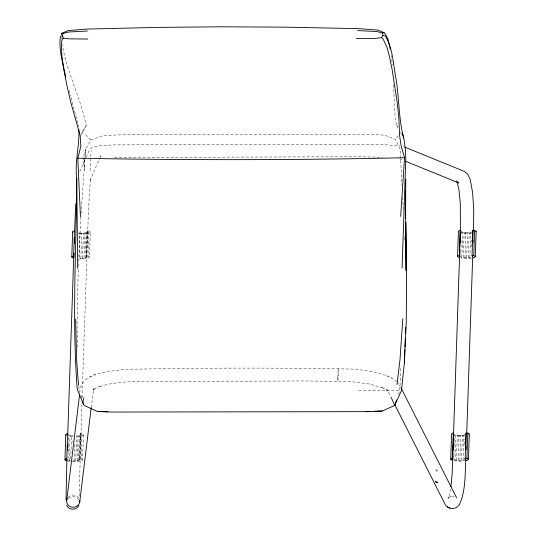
<?xml version="1.0" encoding="UTF-8"?>
<svg xmlns="http://www.w3.org/2000/svg" width="536" height="536" viewBox="0 0 536 536"><rect width="100%" height="100%" fill="white"/><g stroke="black" fill="none" stroke-linecap="round" stroke-linejoin="round"><path stroke-width="0.4" stroke-dasharray="2.68 2.01" d="M79.12 496.135L81.861 404.526M72.333 461.054L77.224 460.839L79.824 459.774L80.279 433.718L82.001 433.711L83.516 434.683L82.537 460.364L78.805 461.556L72.146 461.757M78.363 232.959L80.018 233.113L79.174 258.285L82.564 258.258L85.304 257.789L86.665 257.005L87.12 230.949L88.842 230.942L90.356 231.914L89.378 257.595L85.646 258.788L78.986 258.989M68.521 444.867L68.856 435.118L71.529 435.728L70.678 460.9L68.005 460.29L68.253 452.987M68.28 452.17L68.494 445.677M69.198 460.638L70.049 435.467M72.963 442.381L73.017 440.76M74.055 461.101L74.658 443.238M80.896 258.332L81.74 233.16L87.04 232.256L87.536 231.391L87.12 230.949L86.189 257.427M75.723 461.027L76.574 435.855L80.199 435.024L80.702 434.16L80.279 433.718L79.348 460.196M82.564 258.258L83.408 233.086M77.224 460.839L78.075 435.668M84.065 258.071L84.916 232.905M78.464 460.558L79.315 435.386M85.304 257.789L86.155 232.617M79.824 459.774L80.702 434.16M86.665 257.005L87.536 231.391M82.082 397.839L88.273 215.646L89.566 190.005L90.658 178.522L90.182 180.109L99.81 158.1M82.671 459.855L81.15 458.883L82.001 433.711M89.512 257.086L87.991 256.114L88.842 230.942M453.932 455.64L454.126 449.952M454.26 445.892L454.401 441.838M454.428 441.021L454.642 434.529L453.811 434.12M460.967 247.183L461.154 241.501M461.429 233.381L461.483 231.76L460.652 231.351M464.31 458.34L464.256 459.962L463.017 460.25L459.848 460.504L454.99 460.042L455.841 434.87L454.642 434.529M471.097 257.2L466.682 257.736L461.831 257.273L462.682 232.101L461.483 231.76M456.471 460.303L457.315 435.132L455.841 434.87M463.312 257.535L464.156 232.363L462.682 232.101M458.126 460.464L458.97 435.292L457.315 435.132M464.967 257.695L465.811 232.524L464.156 232.363M459.848 460.504L460.692 435.333L465.107 434.797M466.682 257.736L467.533 232.564L471.948 232.028M461.516 460.431L462.36 435.266M468.357 257.662L469.201 232.497M463.017 460.25L463.868 435.078M469.858 257.481L470.709 232.309M464.779 444.538L464.967 438.857M471.452 246.64L471.673 240.148M398.456 394.369L399.782 390.422L400.794 366.296M78.243 269.554L77.077 323.798L77.311 349.325M78.39 266.258L80.795 217.723M90.068 170.716L91.113 150.951M81.07 213.616L85.606 149.41L90.932 139.983L103.039 135.575L126.067 134.603L363.756 134.234L384.714 135.139L395.508 139.514L400.097 148.928L401.98 185.242M79.844 392.526C80.413 371.622 109.136 371.877 123.97 369.418C200.002 367.783 276.14 367.669 352.172 369.07C364.413 370.095 376.902 371.582 388.298 376.419M91.18 407.762L93.639 388.66L93.123 390.161L94.222 388.553L93.324 389.84L95.214 388.258L94.028 389.223L100.125 386.262L98.899 386.771L107.857 384.279L118.878 382.523L131.206 381.625L305.105 380.949L350.785 381.619L368.661 383.883L382.59 387.803L381.404 387.247L387.227 390.396L386.128 389.391L387.87 391.025L387.079 389.706L390.724 396.647M450.595 488.959L449.603 494.192L448.002 498.648L448.779 497.24L447.962 498.313L450.568 496.249L449.784 496.557L451.426 496.075L454.769 496.39M90.356 231.914L89.499 232.892L86.497 233.616L78.363 233.689M83.516 434.683L83.388 435.192L81.385 436.07L75.308 436.652M79.777 171.533L85.76 157.859M86.088 157.102L89.633 149.598L92.708 147.192L100.601 145.665L113.82 144.881L359.314 144.177L384.098 144.673L400.024 145.906M100.145 157.343L100.808 155.822L98.993 158.033M81.117 134.965L86.209 125.826C80.936 98.095 66.799 72.728 62.357 44.716M398.141 135.688L395.508 139.514M436.264 471.432L437.624 470.253M86.209 125.826L81.057 133.223L82.638 132.439M68.306 498.52C71.375 495.244 77.559 496.356 79.087 500.658L78.96 500.329M90.182 376.875L91.515 376.319M94.148 375.213L95.374 374.704M466.327 460.645L460.25 461.228L453.791 460.665M471.593 233.086L465.623 233.227L461.483 232.725M471.439 258.191L467.091 258.459L460.632 257.896M464.759 435.855L458.783 435.996L454.642 435.493M114.57 157.45L358.812 156.76L382.677 157.242M358.671 390.617L399.782 390.422M87.991 256.114L86.269 256.121L86.691 256.563M81.15 458.883L79.428 458.89L79.851 459.332M465.811 232.524L467.533 232.564M80.018 233.113L81.74 233.16M458.97 435.292L460.692 435.333M437.517 470.038L435.601 469.985L437.523 470.038L437.704 470.541M72.99 436.585L67.302 435.688M71.529 435.728L73.184 435.882M67.998 461.262L69.941 461.57M461.831 257.273L459.801 256.523M453.798 459.7L454.99 460.042M403.655 146.717L404.821 147.125M399.461 158.777L403.307 160.344M390.824 377.599L396.184 381.089M387.119 375.863L392.111 378.202M67.168 459.881L68.005 460.29M396.72 381.585L398.322 383.086L400.265 386.389M90.932 139.983L84.856 133.833M393.498 84.775L395.22 118.65L396.647 125.35L398.235 127.112M396.647 125.35L397.812 127.454M400.539 132.365L402.094 135.173M456.216 180.297L456.987 181.697M81.023 395.494L81.934 397.725M70.993 97.686L78.591 126.55M69.111 90.571L70.571 96.085M391.159 55.449L391.535 57.841M391.789 59.436L392.292 65.137M78.886 386.148L79.207 391.039M402.677 197.523L403.347 209.837M404.6 237.153L404.687 239.666M61.459 37.667L61.493 39.108M78.638 497.549A6.646 6.218 -8.9 0 0 71.007 495.405L69.479 496.155A6.466 6.05 -8.9 0 0 68.213 497.247M337.66 377.056L337.874 381.203L338.437 374.383L338.256 368.621L337.66 377.056M84.809 160.096L84.326 169.55L83.047 158.301L85.606 149.41L84.809 160.096"/><path stroke-width="0.8" d="M405.752 179.131L405.591 218.065L405.484 202.186M78.886 129.732C79.576 145.919 74.631 161.852 76.728 178.186C76.407 248.034 71.938 318.049 77.117 387.796L77.472 389.739L83.495 404.479L84.507 405.625L97.391 411.447L110.416 412.043L368.031 411.648L382.322 411.012L394.737 405.417L401.477 390.543L404.298 363.643L404.841 349.64M465.791 449.65L466.072 433.122L467.794 433.115L469.308 434.093L468.464 459.265L467.6 460.243L466.327 460.645M472.705 242.748L472.913 230.353L473.328 230.795M66.451 460.86L64.936 459.881L65.787 434.709L66.645 433.731L67.63 433.825L66.752 459.446L67.168 459.881M73.291 258.091L71.777 257.113L72.628 231.941L73.486 230.962L74.464 231.056L73.586 256.677L74.008 257.113L74.142 253.059M66.886 459.834L66.015 499.974M67.73 434.743L73.74 256.583M74.584 231.492L75.697 203.66M67.496 450.14L67.69 444.458M74.471 243.31L74.665 237.629M452.243 460.263L450.729 459.292L451.58 434.12L452.438 433.142L453.416 433.235L452.538 458.85L452.96 459.292L453.067 456.042M459.084 257.494L457.57 256.523L458.421 231.351L459.278 230.373L460.257 230.467L459.379 256.081L459.801 256.523M452.538 458.85L453.416 433.235M459.379 256.081L460.257 230.467M452.706 459.131L452.17 473.167L450.923 486.628M453.014 449.938L453.128 446.595M453.55 434.053L459.587 255.136M459.982 243.431L460.096 240.081M460.404 230.889L460.324 203.801L458.917 189.436L457.034 181.811M453.369 447.111L453.617 439.801M459.828 255.712L460.049 249.213M460.35 240.282L460.565 233.79M465.61 459.185L465.221 458.293L466.072 433.122L466.461 434.013M472.451 256.416L472.062 255.525L472.913 230.353L474.635 230.346L476.149 231.324L475.305 256.496L474.44 257.474L473.167 257.876M465.945 449.805L466.052 446.555M472.92 242.976L473.027 239.726M465.851 459.218C464.866 474.246 465.918 490.353 459.499 504.336C456.257 510.453 446.729 509.562 444.465 503.07L394.858 404.834M466.729 433.289L472.712 255.974M473.556 230.882L473.717 208.779L472.605 192.645L470.273 179.741L467.727 174.146L464.176 171.326L404.821 147.125M468.464 459.265L466.943 458.287L467.794 433.115M475.305 256.496L473.784 255.518L474.635 230.346M404.941 347.174L405.29 338.115M405.484 333.171L405.705 327.409M402.087 267.98L405.799 158.375L405.337 148.948L404.01 139.333L402.368 132.727M404.338 362.946L406.275 322.518L406.596 273.722L405.752 222.045L406.027 270.372L405.484 190.32M74.437 231.505L74.464 231.056M73.586 256.677L73.62 256.228L72.635 256.134L71.777 257.113M67.63 433.825L68.018 434.716M66.752 459.446L66.779 458.997L65.794 458.903L64.936 459.881M400.68 216.437L404.559 157.731L401.089 145.712L399.528 135.045L398.972 119.789L397.29 103.019L392.118 69.466L389.35 56.139L386.892 47.061L383.026 38.847L381.632 37.641L375.595 38.351L356.266 38.646M402.804 318.719L400.044 359.12L396.982 384.62M66.766 500.135L79.643 394.181M79.717 502.105L91.18 407.762M83.857 397.732L82.973 401.873L83.495 404.479M80.474 216.933L77.807 158.234L80.862 146.201L80.186 135.541L71.087 103.522L67.094 86.283L63.871 69.975L61.968 56.642L61.385 47.563L61.687 41.748L62.176 39.342L63.288 38.13L62.457 35.818L63.014 33.453L68.588 32.013L87.348 31.014M457.57 256.523L458.427 255.545L459.412 255.639M476.022 231.827L476.149 231.324M450.729 459.292L451.587 458.313L452.572 458.401M469.181 434.596L469.308 434.093M61.385 34.793L61.808 33.286L68.065 30.599L86.973 29.065L160.17 27.356L222.447 26.8L285.192 27.162L358.772 28.649L378.081 30.123L384.198 32.79L385.625 34.297L388.004 39.322L389.719 46.666M396.593 399.896L394.737 405.417L391.119 397.263M381.632 37.641L382.731 35.329L382.53 32.957L376.902 31.537L357.686 30.599M78.819 505.502C76.581 510.46 68.508 510.379 66.678 505.147M62.457 35.818L60.374 36.428C58.585 50.036 63.188 63.771 65.673 77.077M382.53 32.957L384.198 32.79M435.915 482.534L437.322 482.467L435.118 481.08M436.023 482.547L437.329 482.474L437.034 481.971M370.088 411.393L365.967 411.387M374.162 411.266L382.322 411.012M77.807 158.234C186.702 160.224 295.664 160.19 404.559 157.731M472.062 255.525L473.784 255.518M465.221 458.293L466.943 458.287M87.783 39.054L68.997 38.827L63.288 38.13M97.391 411.447L107.964 411.748M61.808 33.286L63.014 33.453M382.731 35.329L385.257 35.925C393.243 48.91 393.196 65.225 396.198 79.817C399.173 99.147 398.697 119.005 403.648 137.98M405.618 161.289L458.742 182.95L456.987 181.697M447.406 506.929L448.418 507.465M448.867 507.699L449.892 508.242M451.58 434.12L452.049 434.622M72.628 231.941L73.097 232.45M65.787 434.709L66.256 435.219M456.645 497.864L401.022 387.876M389.907 47.476L390.161 49.071M78.517 385.109L76.608 359.616L75.663 319.221M77.687 268.476L76.728 178.186M79.797 500.51A6.466 6.05 -8.9 0 1 77.003 506.078L75.476 506.835A6.646 6.218 -8.9 0 1 67.844 504.691L67.054 503.284A6.466 6.05 -8.9 0 1 67.288 498.607"/></g></svg>
